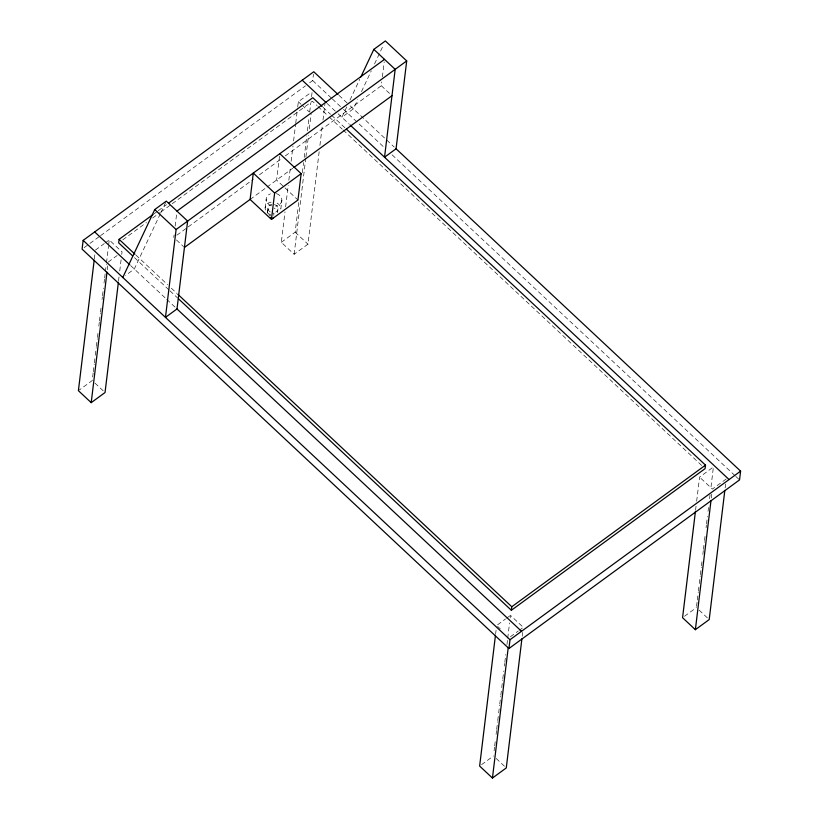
<?xml version="1.0" encoding="UTF-8"?>
<svg xmlns="http://www.w3.org/2000/svg" width="819" height="819" viewBox="0 0 819 819"><rect width="100%" height="100%" fill="white"/><g stroke="black" fill="none" stroke-linecap="round" stroke-linejoin="round"><path stroke-width="0.61" stroke-dasharray="4.09 3.07" d="M94.339 258.947L95.26 251.351M93.151 372.952L92.23 380.559L79.382 389.946M93.305 371.693L94.226 364.086M94.38 362.827L95.147 356.49M95.301 355.221L96.222 347.625M96.376 346.355L97.287 338.759M97.441 337.489L98.208 331.163M98.823 326.095L99.283 322.297M99.437 321.028L100.358 313.431M100.512 312.162L101.28 305.835M102.047 299.498L102.344 296.959M102.498 295.7L103.419 288.093M104.033 283.036L104.494 279.228M104.648 277.969L105.262 272.901M105.416 271.632L106.337 264.035M106.49 262.766L108.477 246.304M108.63 245.035L109.244 239.967L122.051 251.955L121.744 254.484M107.299 269.666L107.76 265.868M118.53 281.081L119.144 276.013M119.748 270.946L121.13 259.551M173.771 237.459L174.078 234.951M175.143 226.167L176.658 213.616M265.121 207.965L266.185 199.181M267.516 211.681L267.946 208.169M279.504 156.204L276.617 180.057L284.039 186.998M273.73 215.305L273.986 213.196M274.457 204.586A5.037 4.167 6.9 0 1 277.989 208.865L277.569 212.387A5.037 4.167 6.9 0 0 274.027 208.098M276.361 193.581A7.873 6.511 6.9 0 1 281.879 200.276L280.815 209.07A7.873 6.511 6.9 0 0 275.297 202.375M319.154 151.71L307.964 244.175L294.134 254.289L281.327 242.301L285.002 211.906M285.616 206.838L288.227 185.309M288.841 180.241L290.52 166.308M291.134 161.251L292.977 146.048M293.591 140.981L295.577 124.519M295.731 123.249L297.573 108.057M297.727 106.787L298.341 101.72L311.189 92.322M309.602 82.811L312.694 80.559L313.452 74.283M281.327 242.301L295.168 232.186L298.843 201.791M302.365 172.666L303.593 162.531M304.207 157.463L306.808 135.934M307.422 130.866L309.111 116.933M309.725 111.865L310.8 102.999M311.568 96.673L312.172 91.605M294.134 254.289L305.784 158.026M305.937 156.767L308.538 135.227M309.306 128.9L311.148 113.698M319.922 145.383L322.379 125.112M322.993 120.045L324.979 103.583M285.288 155.927L381.316 85.729L381.767 81.961M382.381 76.935L384.203 61.875M495.577 634.346L496.191 629.279M494.082 750.89L494.543 747.092M494.696 745.822L495.464 739.485M496.079 734.418L496.539 730.62M496.693 729.36L497.604 721.754M497.757 720.495L498.525 714.158M498.679 712.888L499.6 705.292M499.754 704.023L500.675 696.426M500.829 695.157L501.597 688.83M501.75 687.561L502.661 679.965M502.815 678.695L503.736 671.099M504.35 666.031L504.658 663.492M504.811 662.233L505.732 654.627M506.961 644.502L507.575 639.434M507.729 638.165L509.561 622.962M510.176 617.895L510.483 615.366L523.29 627.344M522.215 636.209L522.676 632.411M695.587 510.042L696.048 506.244M696.662 501.177L699.58 477.119L713.41 467.004L710.657 489.803M696.549 606.316L697.164 601.259M697.317 599.989L698.238 592.393M698.392 591.123L699.16 584.786M699.313 583.527L700.235 575.921M700.388 574.662L701.31 567.055M701.463 565.796L702.221 559.459M702.835 554.391L703.296 550.593M703.449 549.324L704.371 541.728M704.524 540.458L705.292 534.131M706.06 527.794L706.367 525.266M706.521 523.996L707.432 516.4M708.046 511.332L708.507 507.534M709.582 498.669L710.042 494.86M711.312 497.962L711.772 494.164M725.143 487.848L725.603 484.049M160.329 213.779L134.316 269.021L125.665 275.338M160.872 212.623L165.745 202.273M346.734 106.92L341.861 117.281L353.388 108.845L357.719 99.642M349.989 100.02L359.746 79.3M361.517 91.585L371.273 70.874M374.529 63.964L383.2 45.557M84.152 247.645L99.59 236.353M100.624 235.606L305.487 85.821M95.413 250.082L104.31 243.581M105.293 242.864L109.244 239.967M154.136 213.728L157.228 211.466M158.251 210.708L166.492 204.689M122.799 239.844L146.499 222.512M152.672 217.997L159.889 212.725M160.923 211.967L171.222 204.433M172.256 203.685L312.377 101.228L317.045 105.59M108.221 262.07L117.107 255.559M176.873 235.196L187.193 227.651M188.227 226.894L253.276 179.33M259.469 174.805L281.152 158.947M250.102 199.447L266.421 187.51M267.045 187.049L292.864 168.182M497.635 624.764L505.538 618.98M506.531 618.253L510.483 615.366M510.442 636.742L518.345 630.958M519.338 630.241L522.297 628.071M726.218 478.982L712.387 489.097L699.58 477.119M481.613 764.629L493.468 755.957M684.541 616.257L696.396 607.585M381.316 85.729L390.202 94.042M338.974 95.362L349.252 104.975M350.184 105.846L394.215 147.051M312.694 80.559L331.367 98.034M332.309 98.904L342.577 108.517M343.519 109.388L383.681 146.97M392.086 154.832L734.868 475.542M735.8 476.423L739.537 479.914M327.109 103.481L337.254 112.971M338.175 113.831L349.283 124.222M323.065 107.32L330.528 114.302M331.46 115.172L345.454 128.255M317.977 106.47L328.235 116.063M329.166 116.943L342.229 129.156M343.161 130.026L702.282 466.021M298.341 101.72L301.085 104.289M301.996 105.139L309.316 111.988M284.971 187.868L297.962 200.02M295.168 232.186L307.964 244.175M699.139 610.155L709.203 619.563M176.443 239.957L183.558 246.611M135.893 255.047L167.608 284.715M171.335 288.206L176.935 293.448M134.531 257.688L169.042 289.977M169.973 290.847L177.436 297.829M130.63 265.571L165.868 298.536M166.789 299.406L175.143 307.217M497.563 626.34L500.307 628.91M94.973 383.128L105.037 392.536M496.212 758.517L506.275 767.935M271.058 215.97A5.037 4.167 6.9 0 1 268.857 214.732M267.639 212.776A5.037 4.167 6.9 0 1 271.427 207.913M277.989 208.865A5.037 4.167 6.9 0 1 274.078 212.633M270.29 211.947A5.037 4.167 6.9 0 1 268.018 207.627A5.037 4.167 6.9 0 1 271.857 204.402M281.879 200.276A7.873 6.511 6.9 0 1 275.768 206.163M271.703 205.876A7.873 6.511 6.9 0 1 266.206 200.041A7.873 6.511 6.9 0 1 270.372 193.816M270.649 214.66A7.873 6.511 6.9 0 1 265.223 207.125A7.873 6.511 6.9 0 1 273.27 202.006M273.607 213.032A1.577 1.3 6.9 0 1 273.28 213.216"/><path stroke-width="1.23" d="M338.042 94.492L313.759 71.765L83.149 240.366L82.095 249.15L508.937 648.515L739.537 479.914L740.601 471.13L395.946 148.669M94.185 260.217L78.399 390.673L91.206 402.651L105.037 392.536L118.376 282.35M91.206 402.651L106.992 272.195M153.102 214.476L119.103 239.343L118.673 242.854L132.668 255.948M360.831 76.996L373.833 49.375L385.36 40.95L406.705 60.913L176.105 229.515L165.469 317.383L176.996 308.958L187.633 221.089L166.288 201.116L154.76 209.551L122.789 277.446M274.631 193.049L253.296 173.085L250.102 199.447L271.447 219.41L274.631 193.049L301.157 173.659L279.811 153.696M301.157 173.659L297.962 200.02L271.447 219.41M406.705 60.913L396.068 148.782L384.541 157.217L395.178 69.349L373.833 49.375M495.423 635.616L479.637 766.072L492.444 778.05L506.275 767.935L521.908 638.748M178.368 298.71L511.373 610.268L511.803 606.746L705.507 465.131L346.386 129.136M492.444 778.05L508.23 647.594M508.937 648.515L510.002 639.721L740.601 471.13M695.444 511.312L682.565 617.7L695.372 629.688L709.203 619.563L724.835 490.376M705.507 465.131L705.077 468.642L511.373 610.268M695.372 629.688L711.005 500.491M168.56 203.184L312.807 97.717L322.133 106.439M176.965 211.097L384.5 59.367M184.439 247.451L250.522 199.13M293.898 167.424L391.984 95.71M302.221 80.201L326.187 102.621M350.204 125.092L729.074 479.555M154.76 209.551L176.105 229.515M119.103 239.343L134.961 254.177M177.866 294.318L511.803 606.746M94.687 231.941L129.709 264.701M176.996 308.958L521.529 631.295M83.149 240.366L510.002 639.721M273.474 217.414A1.577 1.3 6.9 0 1 271.069 218.376M270.751 218.151A1.577 1.3 6.9 0 1 270.372 217.537"/></g></svg>
